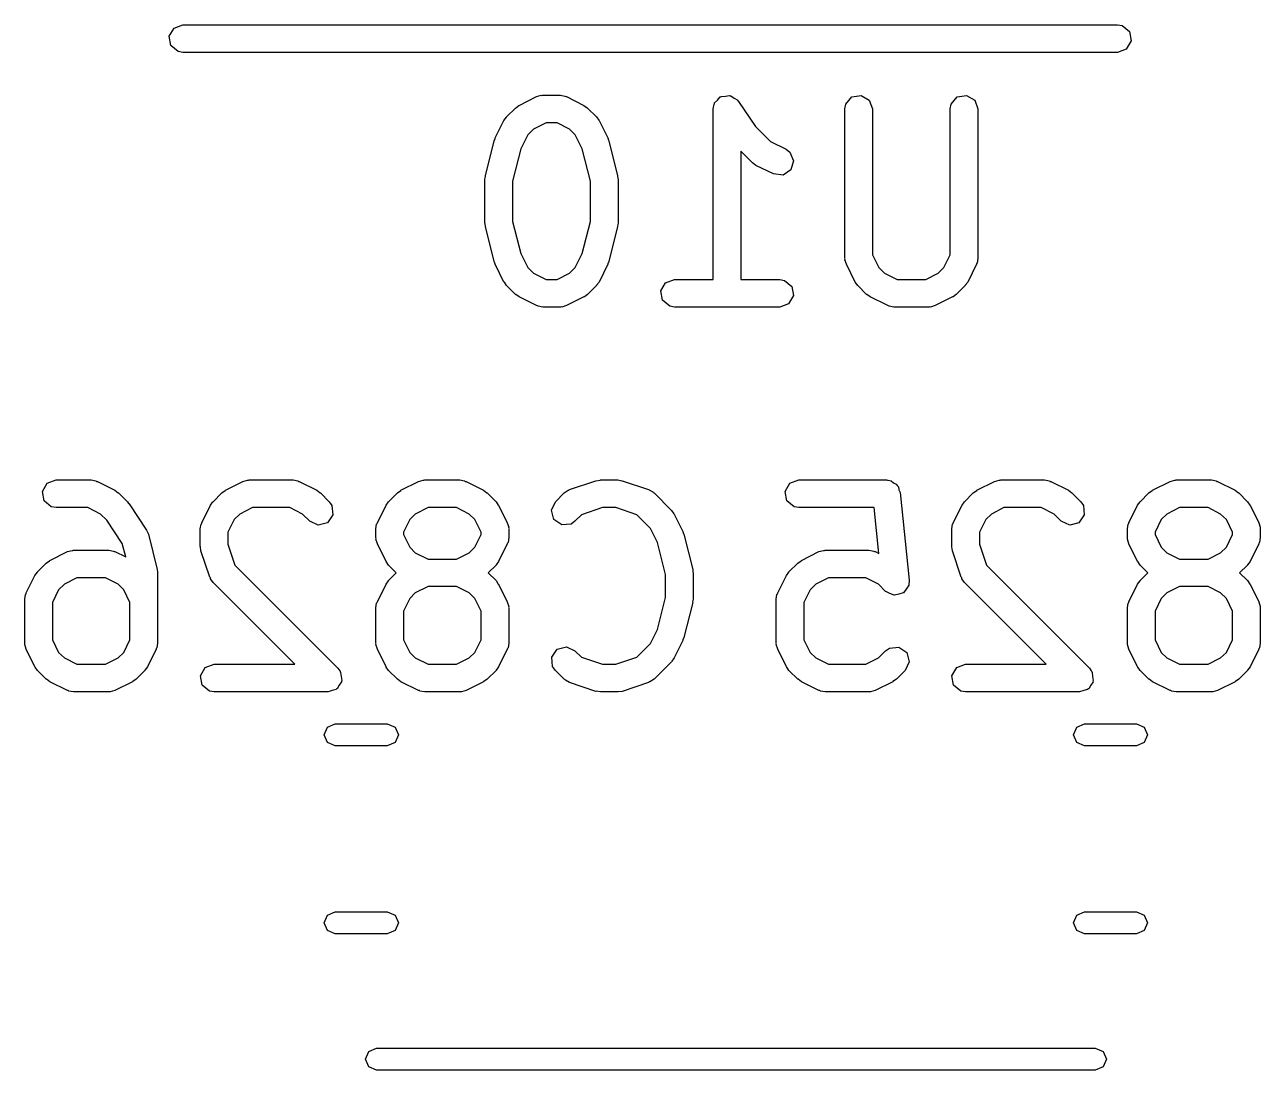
# Model space of a CAD drawing. Extents: x 109 to 192, y -153 to -42.
# Drawn here: x 139.91 to 146.61, y -113.58 to -107.91 of the extents above; entities that cross this region are included whole.
import ezdxf

# ---------------------------------------------------------------- set-up
doc = ezdxf.new("R2010")
doc.units = 0
doc.layers.add('BLACK', color=7, linetype='CONTINUOUS')

msp = doc.modelspace()

# ---------------------------------------------------------------- linework, layer by layer
at = {"layer": 'BLACK', "linetype": 'CONTINUOUS'}
for p, q in [((140.716, -107.923), (140.764, -107.905)), ((140.764, -107.905), (145.834, -107.905)), ((145.834, -107.905), (145.86, -107.91)), ((145.86, -107.91), (145.899, -107.942)), ((140.69, -107.967), (140.716, -107.923)), ((140.699, -108.017), (140.69, -107.967)), ((145.899, -107.942), (145.908, -107.993)), ((140.738, -108.05), (140.699, -108.017)), ((140.764, -108.055), (140.738, -108.05)), ((145.882, -108.037), (145.834, -108.055)), ((145.908, -107.993), (145.882, -108.037)), ((145.834, -108.055), (140.764, -108.055)), ((142.588, -108.343), (142.683, -108.295)), ((142.683, -108.295), (142.708, -108.288)), ((142.708, -108.288), (142.712, -108.289)), ((142.712, -108.289), (142.716, -108.287)), ((142.716, -108.287), (142.812, -108.287)), ((142.812, -108.287), (142.837, -108.292)), ((142.837, -108.292), (142.841, -108.295)), ((142.841, -108.295), (142.845, -108.295)), ((142.845, -108.295), (142.94, -108.343)), ((143.649, -108.329), (143.665, -108.314)), ((143.665, -108.314), (143.679, -108.297)), ((143.679, -108.297), (143.683, -108.297)), ((143.683, -108.297), (143.686, -108.294)), ((143.686, -108.294), (143.708, -108.292)), ((143.708, -108.292), (143.729, -108.289)), ((143.729, -108.289), (143.733, -108.291)), ((143.733, -108.291), (143.737, -108.29)), ((143.737, -108.29), (143.755, -108.303)), ((143.755, -108.303), (143.774, -108.314)), ((143.774, -108.314), (143.775, -108.318)), ((143.775, -108.318), (143.779, -108.321)), ((144.36, -108.337), (144.393, -108.297)), ((144.393, -108.297), (144.444, -108.289)), ((144.444, -108.289), (144.488, -108.314)), ((144.488, -108.314), (144.506, -108.362)), ((144.932, -108.337), (144.965, -108.297)), ((144.965, -108.297), (145.015, -108.289)), ((145.015, -108.289), (145.06, -108.314)), ((145.06, -108.314), (145.077, -108.362)), ((142.52, -108.405), (142.568, -108.357)), ((142.568, -108.357), (142.586, -108.344)), ((142.586, -108.344), (142.588, -108.343)), ((142.94, -108.343), (142.958, -108.356)), ((142.958, -108.356), (142.96, -108.357)), ((142.96, -108.357), (143.008, -108.405)), ((143.641, -108.362), (143.646, -108.337)), ((143.641, -109.287), (143.641, -108.362)), ((143.646, -108.337), (143.649, -108.333)), ((143.649, -108.333), (143.649, -108.329)), ((143.779, -108.321), (143.87, -108.457)), ((144.356, -108.362), (144.36, -108.337)), ((144.356, -109.172), (144.356, -108.362)), ((144.506, -108.362), (144.506, -109.154)), ((144.927, -108.362), (144.932, -108.337)), ((144.927, -109.154), (144.927, -108.362)), ((145.077, -108.362), (145.077, -109.172)), ((142.459, -108.519), (142.506, -108.424)), ((142.506, -108.424), (142.52, -108.406)), ((142.52, -108.406), (142.52, -108.405)), ((142.734, -108.437), (142.666, -108.472)), ((142.794, -108.437), (142.734, -108.437)), ((142.862, -108.472), (142.794, -108.437)), ((143.008, -108.405), (143.02, -108.423)), ((143.02, -108.423), (143.022, -108.424)), ((143.022, -108.424), (143.069, -108.519)), ((142.458, -108.523), (142.459, -108.519)), ((142.635, -108.502), (142.597, -108.579)), ((142.666, -108.472), (142.635, -108.502)), ((142.893, -108.502), (142.862, -108.472)), ((142.931, -108.579), (142.893, -108.502)), ((143.069, -108.519), (143.073, -108.532)), ((143.87, -108.457), (143.951, -108.539)), ((142.406, -108.725), (142.453, -108.535)), ((142.453, -108.535), (142.458, -108.523)), ((142.597, -108.579), (142.553, -108.753)), ((142.975, -108.753), (142.931, -108.579)), ((143.073, -108.532), (143.075, -108.535)), ((143.075, -108.535), (143.122, -108.725)), ((143.951, -108.539), (144.036, -108.581)), ((144.036, -108.581), (144.057, -108.597)), ((143.854, -108.654), (143.791, -108.591)), ((143.791, -108.591), (143.791, -109.287)), ((143.855, -108.654), (143.854, -108.654)), ((143.873, -108.668), (143.855, -108.654)), ((144.057, -108.597), (144.077, -108.644)), ((144.077, -108.644), (144.062, -108.693)), ((143.969, -108.715), (143.873, -108.668)), ((144.02, -108.721), (143.969, -108.715)), ((144.062, -108.693), (144.02, -108.721)), ((142.403, -108.743), (142.406, -108.729)), ((142.403, -108.981), (142.403, -108.743)), ((142.406, -108.729), (142.406, -108.725)), ((142.553, -108.753), (142.553, -108.972)), ((142.975, -108.972), (142.975, -108.753)), ((143.122, -108.725), (143.124, -108.74)), ((143.124, -108.74), (143.125, -108.743)), ((143.125, -108.743), (143.125, -108.981)), ((142.404, -108.985), (142.403, -108.981)), ((142.406, -109), (142.404, -108.985)), ((142.553, -108.972), (142.597, -109.146)), ((142.931, -109.146), (142.975, -108.972)), ((143.125, -108.981), (143.122, -108.996)), ((142.453, -109.19), (142.406, -109)), ((143.122, -109), (143.075, -109.19)), ((143.122, -108.996), (143.122, -109)), ((142.455, -109.193), (142.453, -109.19)), ((142.597, -109.146), (142.635, -109.223)), ((142.893, -109.223), (142.931, -109.146)), ((143.075, -109.19), (143.07, -109.202)), ((144.357, -109.176), (144.356, -109.172)), ((144.356, -109.18), (144.357, -109.176)), ((144.364, -109.205), (144.356, -109.18)), ((144.506, -109.154), (144.54, -109.223)), ((144.893, -109.223), (144.927, -109.154)), ((145.077, -109.172), (145.073, -109.198)), ((142.459, -109.205), (142.455, -109.193)), ((142.506, -109.301), (142.459, -109.205)), ((142.635, -109.223), (142.666, -109.253)), ((142.666, -109.253), (142.734, -109.287)), ((142.794, -109.287), (142.862, -109.253)), ((142.862, -109.253), (142.893, -109.223)), ((143.069, -109.205), (143.022, -109.301)), ((143.07, -109.202), (143.069, -109.205)), ((144.411, -109.301), (144.364, -109.205)), ((144.54, -109.223), (144.57, -109.253)), ((144.57, -109.253), (144.639, -109.287)), ((144.794, -109.287), (144.862, -109.253)), ((144.862, -109.253), (144.893, -109.223)), ((145.069, -109.205), (145.022, -109.301)), ((145.07, -109.201), (145.069, -109.205)), ((145.073, -109.198), (145.07, -109.201)), ((142.508, -109.302), (142.506, -109.301)), ((142.52, -109.32), (142.508, -109.302)), ((142.568, -109.368), (142.52, -109.32)), ((142.734, -109.287), (142.794, -109.287)), ((143.008, -109.32), (142.96, -109.368)), ((143.022, -109.301), (143.008, -109.319)), ((143.008, -109.319), (143.008, -109.32)), ((143.357, -109.349), (143.382, -109.305)), ((143.382, -109.305), (143.431, -109.287)), ((143.431, -109.287), (143.641, -109.287)), ((143.791, -109.287), (144.002, -109.287)), ((144.002, -109.287), (144.028, -109.292)), ((144.028, -109.292), (144.067, -109.325)), ((144.067, -109.325), (144.076, -109.375)), ((144.412, -109.302), (144.411, -109.301)), ((144.425, -109.32), (144.412, -109.302)), ((144.473, -109.368), (144.425, -109.32)), ((144.639, -109.287), (144.794, -109.287)), ((145.008, -109.32), (144.96, -109.368)), ((145.022, -109.301), (145.008, -109.319)), ((145.008, -109.319), (145.008, -109.32)), ((142.57, -109.368), (142.568, -109.368)), ((142.588, -109.382), (142.57, -109.368)), ((142.683, -109.429), (142.588, -109.382)), ((142.94, -109.382), (142.845, -109.429)), ((142.942, -109.381), (142.94, -109.382)), ((142.96, -109.368), (142.942, -109.381)), ((143.366, -109.4), (143.357, -109.349)), ((144.076, -109.375), (144.05, -109.42)), ((144.474, -109.368), (144.473, -109.368)), ((144.492, -109.382), (144.474, -109.368)), ((144.588, -109.429), (144.492, -109.382)), ((144.94, -109.382), (144.845, -109.429)), ((144.942, -109.381), (144.94, -109.382)), ((144.96, -109.368), (144.942, -109.381)), ((142.687, -109.43), (142.683, -109.429)), ((142.691, -109.433), (142.687, -109.43)), ((142.716, -109.437), (142.691, -109.433)), ((142.812, -109.437), (142.716, -109.437)), ((142.816, -109.436), (142.812, -109.437)), ((142.82, -109.437), (142.816, -109.436)), ((142.845, -109.429), (142.82, -109.437)), ((143.405, -109.433), (143.366, -109.4)), ((143.431, -109.437), (143.405, -109.433)), ((144.002, -109.437), (143.431, -109.437)), ((144.05, -109.42), (144.002, -109.437)), ((144.592, -109.43), (144.588, -109.429)), ((144.595, -109.433), (144.592, -109.43)), ((144.621, -109.437), (144.595, -109.433)), ((144.812, -109.437), (144.621, -109.437)), ((144.816, -109.436), (144.812, -109.437)), ((144.82, -109.437), (144.816, -109.436)), ((144.845, -109.429), (144.82, -109.437)), ((140.002, -110.437), (140.028, -110.393)), ((140.028, -110.393), (140.076, -110.375)), ((140.076, -110.375), (140.267, -110.375)), ((140.267, -110.375), (140.292, -110.38)), ((140.292, -110.38), (140.296, -110.383)), ((140.296, -110.383), (140.3, -110.383)), ((140.3, -110.383), (140.395, -110.431)), ((140.995, -110.431), (141.09, -110.383)), ((141.09, -110.383), (141.115, -110.376)), ((141.115, -110.376), (141.12, -110.377)), ((141.12, -110.377), (141.124, -110.375)), ((141.124, -110.375), (141.362, -110.375)), ((141.362, -110.375), (141.388, -110.38)), ((141.388, -110.38), (141.391, -110.383)), ((141.391, -110.383), (141.395, -110.383)), ((141.395, -110.383), (141.491, -110.431)), ((141.947, -110.431), (142.043, -110.383)), ((142.043, -110.383), (142.068, -110.376)), ((142.068, -110.376), (142.072, -110.377)), ((142.072, -110.377), (142.076, -110.375)), ((142.076, -110.375), (142.267, -110.375)), ((142.267, -110.375), (142.292, -110.38)), ((142.292, -110.38), (142.296, -110.383)), ((142.296, -110.383), (142.3, -110.383)), ((142.3, -110.383), (142.395, -110.431)), ((142.862, -110.427), (143.005, -110.379)), ((143.005, -110.379), (143.027, -110.376)), ((143.027, -110.376), (143.029, -110.375)), ((143.029, -110.375), (143.124, -110.375)), ((143.124, -110.375), (143.146, -110.379)), ((143.146, -110.379), (143.147, -110.379)), ((143.147, -110.379), (143.29, -110.427)), ((144.032, -110.437), (144.057, -110.393)), ((144.057, -110.393), (144.106, -110.375)), ((144.106, -110.375), (144.582, -110.375)), ((144.582, -110.375), (144.586, -110.376)), ((144.586, -110.376), (144.587, -110.376)), ((144.587, -110.376), (144.59, -110.377)), ((144.59, -110.377), (144.607, -110.38)), ((144.607, -110.38), (144.62, -110.39)), ((144.62, -110.39), (144.634, -110.397)), ((144.634, -110.397), (144.639, -110.406)), ((145.072, -110.431), (145.167, -110.383)), ((145.167, -110.383), (145.192, -110.376)), ((145.192, -110.376), (145.197, -110.377)), ((145.197, -110.377), (145.201, -110.375)), ((145.201, -110.375), (145.439, -110.375)), ((145.439, -110.375), (145.465, -110.38)), ((145.465, -110.38), (145.468, -110.383)), ((145.468, -110.383), (145.472, -110.383)), ((145.472, -110.383), (145.568, -110.431)), ((146.024, -110.431), (146.12, -110.383)), ((146.12, -110.383), (146.145, -110.376)), ((146.145, -110.376), (146.149, -110.377)), ((146.149, -110.377), (146.153, -110.375)), ((146.153, -110.375), (146.344, -110.375)), ((146.344, -110.375), (146.369, -110.38)), ((146.369, -110.38), (146.373, -110.383)), ((146.373, -110.383), (146.377, -110.383)), ((146.377, -110.383), (146.472, -110.431)), ((140.011, -110.488), (140.002, -110.437)), ((140.395, -110.431), (140.413, -110.444)), ((140.413, -110.444), (140.415, -110.445)), ((140.415, -110.445), (140.463, -110.493)), ((140.928, -110.493), (140.975, -110.445)), ((140.975, -110.445), (140.994, -110.432)), ((140.994, -110.432), (140.995, -110.431)), ((141.491, -110.431), (141.509, -110.444)), ((141.509, -110.444), (141.51, -110.445)), ((141.51, -110.445), (141.558, -110.493)), ((141.88, -110.493), (141.928, -110.445)), ((141.928, -110.445), (141.946, -110.432)), ((141.946, -110.432), (141.947, -110.431)), ((142.395, -110.431), (142.413, -110.444)), ((142.413, -110.444), (142.415, -110.445)), ((142.415, -110.445), (142.463, -110.493)), ((142.785, -110.493), (142.833, -110.445)), ((142.833, -110.445), (142.854, -110.43)), ((142.854, -110.43), (142.858, -110.43)), ((142.858, -110.43), (142.862, -110.427)), ((143.29, -110.427), (143.313, -110.439)), ((143.313, -110.439), (143.316, -110.443)), ((143.316, -110.443), (143.32, -110.445)), ((143.32, -110.445), (143.415, -110.54)), ((144.041, -110.488), (144.032, -110.437)), ((144.639, -110.406), (144.647, -110.413)), ((144.647, -110.413), (144.649, -110.429)), ((144.649, -110.429), (144.656, -110.443)), ((144.656, -110.443), (144.704, -110.919)), ((145.005, -110.493), (145.052, -110.445)), ((145.052, -110.445), (145.071, -110.432)), ((145.071, -110.432), (145.072, -110.431)), ((145.568, -110.431), (145.586, -110.444)), ((145.586, -110.444), (145.587, -110.445)), ((145.587, -110.445), (145.635, -110.493)), ((145.957, -110.493), (146.005, -110.445)), ((146.005, -110.445), (146.023, -110.432)), ((146.023, -110.432), (146.024, -110.431)), ((146.472, -110.431), (146.49, -110.444)), ((146.49, -110.444), (146.492, -110.445)), ((146.492, -110.445), (146.54, -110.493)), ((140.05, -110.521), (140.011, -110.488)), ((140.076, -110.525), (140.05, -110.521)), ((140.249, -110.525), (140.076, -110.525)), ((140.317, -110.56), (140.249, -110.525)), ((140.463, -110.493), (140.469, -110.502)), ((140.469, -110.502), (140.472, -110.504)), ((140.472, -110.504), (140.567, -110.647)), ((140.866, -110.607), (140.914, -110.512)), ((140.914, -110.512), (140.927, -110.494)), ((140.927, -110.494), (140.928, -110.493)), ((141.141, -110.525), (141.073, -110.56)), ((141.344, -110.525), (141.141, -110.525)), ((141.413, -110.56), (141.344, -110.525)), ((141.558, -110.493), (141.573, -110.514)), ((141.573, -110.514), (141.577, -110.565)), ((141.819, -110.607), (141.866, -110.512)), ((141.866, -110.512), (141.88, -110.494)), ((141.88, -110.494), (141.88, -110.493)), ((142.094, -110.525), (142.025, -110.56)), ((142.249, -110.525), (142.094, -110.525)), ((142.317, -110.56), (142.249, -110.525)), ((142.463, -110.493), (142.475, -110.511)), ((142.475, -110.511), (142.477, -110.512)), ((142.477, -110.512), (142.524, -110.607)), ((142.763, -110.539), (142.785, -110.493)), ((143.041, -110.525), (142.926, -110.564)), ((143.112, -110.525), (143.041, -110.525)), ((143.226, -110.564), (143.112, -110.525)), ((144.08, -110.521), (144.041, -110.488)), ((144.106, -110.525), (144.08, -110.521)), ((144.514, -110.525), (144.106, -110.525)), ((144.539, -110.774), (144.514, -110.525)), ((144.943, -110.607), (144.991, -110.512)), ((144.991, -110.512), (145.004, -110.494)), ((145.004, -110.494), (145.005, -110.493)), ((145.218, -110.525), (145.15, -110.56)), ((145.421, -110.525), (145.218, -110.525)), ((145.49, -110.56), (145.421, -110.525)), ((145.635, -110.493), (145.65, -110.514)), ((145.65, -110.514), (145.654, -110.565)), ((145.896, -110.607), (145.943, -110.512)), ((145.943, -110.512), (145.957, -110.494)), ((145.957, -110.494), (145.957, -110.493)), ((146.171, -110.525), (146.102, -110.56)), ((146.326, -110.525), (146.171, -110.525)), ((146.394, -110.56), (146.326, -110.525)), ((146.54, -110.493), (146.552, -110.511)), ((146.552, -110.511), (146.554, -110.512)), ((146.554, -110.512), (146.601, -110.607)), ((140.351, -110.593), (140.317, -110.56)), ((140.435, -110.719), (140.351, -110.593)), ((141.043, -110.59), (141.008, -110.659)), ((141.073, -110.56), (141.043, -110.59)), ((141.452, -110.599), (141.413, -110.56)), ((141.498, -110.62), (141.452, -110.599)), ((141.577, -110.565), (141.548, -110.607)), ((141.995, -110.59), (141.961, -110.659)), ((142.025, -110.56), (141.995, -110.59)), ((142.348, -110.59), (142.317, -110.56)), ((142.382, -110.659), (142.348, -110.59)), ((142.777, -110.589), (142.763, -110.539)), ((142.819, -110.618), (142.777, -110.589)), ((142.891, -110.599), (142.87, -110.614)), ((142.926, -110.564), (142.891, -110.599)), ((143.3, -110.638), (143.226, -110.564)), ((143.415, -110.54), (143.428, -110.559)), ((143.428, -110.559), (143.429, -110.56)), ((143.429, -110.56), (143.477, -110.655)), ((145.12, -110.59), (145.085, -110.659)), ((145.15, -110.56), (145.12, -110.59)), ((145.529, -110.599), (145.49, -110.56)), ((145.575, -110.62), (145.529, -110.599)), ((145.654, -110.565), (145.625, -110.607)), ((146.072, -110.59), (146.038, -110.659)), ((146.102, -110.56), (146.072, -110.59)), ((146.425, -110.59), (146.394, -110.56)), ((146.459, -110.659), (146.425, -110.59)), ((140.567, -110.647), (140.577, -110.67)), ((140.858, -110.641), (140.863, -110.615)), ((140.858, -110.736), (140.858, -110.641)), ((140.863, -110.615), (140.866, -110.612)), ((140.866, -110.612), (140.866, -110.607)), ((141.008, -110.659), (141.008, -110.724)), ((141.548, -110.607), (141.498, -110.62)), ((141.811, -110.641), (141.815, -110.615)), ((141.811, -110.688), (141.811, -110.641)), ((141.815, -110.615), (141.818, -110.612)), ((141.818, -110.612), (141.819, -110.607)), ((141.961, -110.659), (141.961, -110.671)), ((142.382, -110.671), (142.382, -110.659)), ((142.524, -110.607), (142.532, -110.632)), ((142.532, -110.632), (142.531, -110.637)), ((142.531, -110.637), (142.532, -110.641)), ((142.532, -110.641), (142.532, -110.688)), ((142.87, -110.614), (142.819, -110.618)), ((143.339, -110.715), (143.3, -110.638)), ((143.477, -110.655), (143.48, -110.667)), ((144.935, -110.641), (144.94, -110.615)), ((144.935, -110.736), (144.935, -110.641)), ((144.94, -110.615), (144.943, -110.612)), ((144.943, -110.612), (144.943, -110.607)), ((145.085, -110.659), (145.085, -110.724)), ((145.625, -110.607), (145.575, -110.62)), ((145.888, -110.641), (145.892, -110.615)), ((145.888, -110.688), (145.888, -110.641)), ((145.892, -110.615), (145.895, -110.612)), ((145.895, -110.612), (145.896, -110.607)), ((146.038, -110.659), (146.038, -110.671)), ((146.459, -110.671), (146.459, -110.659)), ((146.601, -110.607), (146.609, -110.632)), ((146.609, -110.632), (146.608, -110.637)), ((146.608, -110.637), (146.609, -110.641)), ((146.609, -110.641), (146.609, -110.688)), ((140.454, -110.793), (140.435, -110.719)), ((140.577, -110.67), (140.577, -110.67)), ((140.577, -110.67), (140.625, -110.861)), ((141.008, -110.724), (141.046, -110.838)), ((141.812, -110.693), (141.811, -110.688)), ((141.811, -110.697), (141.812, -110.693)), ((141.819, -110.722), (141.811, -110.697)), ((141.866, -110.817), (141.819, -110.722)), ((141.961, -110.671), (141.995, -110.739)), ((142.348, -110.739), (142.382, -110.671)), ((142.524, -110.722), (142.477, -110.817)), ((142.525, -110.718), (142.524, -110.722)), ((142.528, -110.714), (142.525, -110.718)), ((142.532, -110.688), (142.528, -110.714)), ((143.382, -110.888), (143.339, -110.715)), ((143.48, -110.667), (143.482, -110.67)), ((143.482, -110.67), (143.53, -110.861)), ((145.085, -110.724), (145.123, -110.838)), ((145.889, -110.693), (145.888, -110.688)), ((145.888, -110.697), (145.889, -110.693)), ((145.896, -110.722), (145.888, -110.697)), ((145.943, -110.817), (145.896, -110.722)), ((146.038, -110.671), (146.072, -110.739)), ((146.425, -110.739), (146.459, -110.671)), ((146.601, -110.722), (146.554, -110.817)), ((146.602, -110.718), (146.601, -110.722)), ((146.605, -110.714), (146.602, -110.718)), ((146.609, -110.688), (146.605, -110.714)), ((140.043, -110.812), (140.138, -110.764)), ((140.138, -110.764), (140.163, -110.757)), ((140.163, -110.757), (140.167, -110.758)), ((140.167, -110.758), (140.171, -110.756)), ((140.171, -110.756), (140.362, -110.756)), ((140.362, -110.756), (140.388, -110.761)), ((140.388, -110.761), (140.391, -110.764)), ((140.391, -110.764), (140.395, -110.764)), ((140.395, -110.764), (140.454, -110.793)), ((140.859, -110.738), (140.858, -110.736)), ((140.862, -110.76), (140.859, -110.738)), ((140.91, -110.903), (140.862, -110.76)), ((141.995, -110.739), (142.025, -110.77)), ((142.025, -110.77), (142.094, -110.804)), ((142.249, -110.804), (142.317, -110.77)), ((142.317, -110.77), (142.348, -110.739)), ((144.12, -110.812), (144.215, -110.764)), ((144.215, -110.764), (144.24, -110.757)), ((144.24, -110.757), (144.244, -110.758)), ((144.244, -110.758), (144.248, -110.756)), ((144.248, -110.756), (144.486, -110.756)), ((144.486, -110.756), (144.512, -110.761)), ((144.512, -110.761), (144.516, -110.764)), ((144.516, -110.764), (144.52, -110.764)), ((144.52, -110.764), (144.539, -110.774)), ((144.936, -110.738), (144.935, -110.736)), ((144.939, -110.76), (144.936, -110.738)), ((144.987, -110.903), (144.939, -110.76)), ((146.072, -110.739), (146.102, -110.77)), ((146.102, -110.77), (146.171, -110.804)), ((146.326, -110.804), (146.394, -110.77)), ((146.394, -110.77), (146.425, -110.739)), ((139.975, -110.874), (140.023, -110.826)), ((140.023, -110.826), (140.041, -110.813)), ((140.041, -110.813), (140.043, -110.812)), ((140.625, -110.861), (140.626, -110.876)), ((141.046, -110.838), (141.605, -111.397)), ((141.867, -110.818), (141.866, -110.817)), ((141.88, -110.837), (141.867, -110.818)), ((141.922, -110.879), (141.88, -110.837)), ((142.094, -110.804), (142.249, -110.804)), ((142.463, -110.837), (142.42, -110.879)), ((142.477, -110.817), (142.463, -110.835)), ((142.463, -110.835), (142.463, -110.837)), ((143.53, -110.861), (143.531, -110.876)), ((144.052, -110.874), (144.1, -110.826)), ((144.1, -110.826), (144.118, -110.813)), ((144.118, -110.813), (144.12, -110.812)), ((145.123, -110.838), (145.682, -111.397)), ((145.944, -110.818), (145.943, -110.817)), ((145.957, -110.837), (145.944, -110.818)), ((145.999, -110.879), (145.957, -110.837)), ((146.171, -110.804), (146.326, -110.804)), ((146.54, -110.837), (146.497, -110.879)), ((146.554, -110.817), (146.54, -110.835)), ((146.54, -110.835), (146.54, -110.837)), ((139.914, -110.988), (139.961, -110.893)), ((139.961, -110.893), (139.975, -110.875)), ((139.975, -110.875), (139.975, -110.874)), ((140.189, -110.906), (140.121, -110.941)), ((140.344, -110.906), (140.189, -110.906)), ((140.413, -110.941), (140.344, -110.906)), ((140.626, -110.876), (140.627, -110.879)), ((140.627, -110.879), (140.627, -111.26)), ((140.913, -110.906), (140.91, -110.903)), ((140.913, -110.911), (140.913, -110.906)), ((140.928, -110.932), (140.913, -110.911)), ((141.371, -111.375), (140.928, -110.932)), ((141.866, -110.941), (141.88, -110.923)), ((141.88, -110.921), (141.922, -110.879)), ((141.88, -110.923), (141.88, -110.921)), ((142.42, -110.879), (142.463, -110.921)), ((142.463, -110.921), (142.475, -110.94)), ((143.382, -111.013), (143.382, -110.888)), ((143.531, -110.876), (143.532, -110.879)), ((143.532, -110.879), (143.532, -111.022)), ((143.991, -110.988), (144.038, -110.893)), ((144.038, -110.893), (144.052, -110.875)), ((144.052, -110.875), (144.052, -110.874)), ((144.266, -110.906), (144.198, -110.941)), ((144.469, -110.906), (144.266, -110.906)), ((144.537, -110.941), (144.469, -110.906)), ((144.704, -110.919), (144.702, -110.945)), ((144.99, -110.906), (144.987, -110.903)), ((144.99, -110.911), (144.99, -110.906)), ((145.005, -110.932), (144.99, -110.911)), ((145.448, -111.375), (145.005, -110.932)), ((145.943, -110.941), (145.957, -110.923)), ((145.957, -110.921), (145.999, -110.879)), ((145.957, -110.923), (145.957, -110.921)), ((146.497, -110.879), (146.54, -110.921)), ((146.54, -110.921), (146.552, -110.94)), ((139.906, -111.022), (139.91, -110.996)), ((139.91, -110.996), (139.913, -110.993)), ((139.913, -110.993), (139.914, -110.988)), ((140.09, -110.971), (140.056, -111.04)), ((140.121, -110.941), (140.09, -110.971)), ((140.443, -110.971), (140.413, -110.941)), ((140.477, -111.04), (140.443, -110.971)), ((141.819, -111.036), (141.866, -110.941)), ((142.025, -110.988), (141.995, -111.019)), ((142.094, -110.954), (142.025, -110.988)), ((142.249, -110.954), (142.094, -110.954)), ((142.317, -110.988), (142.249, -110.954)), ((142.348, -111.019), (142.317, -110.988)), ((142.475, -110.94), (142.477, -110.941)), ((142.477, -110.941), (142.524, -111.036)), ((143.983, -111.022), (143.987, -110.996)), ((143.987, -110.996), (143.99, -110.993)), ((143.99, -110.993), (143.991, -110.988)), ((144.167, -110.971), (144.133, -111.04)), ((144.198, -110.941), (144.167, -110.971)), ((144.576, -110.98), (144.537, -110.941)), ((144.577, -110.98), (144.576, -110.98)), ((144.6, -110.991), (144.577, -110.98)), ((144.577, -110.98), (144.577, -110.98)), ((144.623, -111.001), (144.6, -110.991)), ((144.624, -111.001), (144.623, -111.001)), ((144.623, -111.001), (144.623, -111.001)), ((144.648, -110.995), (144.624, -111.001)), ((144.672, -110.988), (144.648, -110.995)), ((144.673, -110.988), (144.672, -110.988)), ((144.687, -110.967), (144.673, -110.987)), ((144.673, -110.987), (144.673, -110.988)), ((144.702, -110.946), (144.687, -110.967)), ((144.702, -110.945), (144.702, -110.945)), ((144.702, -110.945), (144.702, -110.946)), ((145.896, -111.036), (145.943, -110.941)), ((146.102, -110.988), (146.072, -111.019)), ((146.171, -110.954), (146.102, -110.988)), ((146.326, -110.954), (146.171, -110.954)), ((146.394, -110.988), (146.326, -110.954)), ((146.425, -111.019), (146.394, -110.988)), ((146.552, -110.94), (146.554, -110.941)), ((146.554, -110.941), (146.601, -111.036)), ((139.906, -111.26), (139.906, -111.022)), ((140.056, -111.04), (140.056, -111.242)), ((140.477, -111.242), (140.477, -111.04)), ((141.811, -111.069), (141.815, -111.044)), ((141.815, -111.044), (141.818, -111.04)), ((141.818, -111.04), (141.819, -111.036)), ((141.995, -111.019), (141.961, -111.087)), ((142.382, -111.087), (142.348, -111.019)), ((142.524, -111.036), (142.532, -111.061)), ((142.532, -111.061), (142.531, -111.065)), ((142.531, -111.065), (142.532, -111.069)), ((143.339, -111.186), (143.382, -111.013)), ((143.53, -111.04), (143.482, -111.23)), ((143.532, -111.022), (143.529, -111.037)), ((143.529, -111.037), (143.53, -111.04)), ((143.983, -111.26), (143.983, -111.022)), ((144.133, -111.04), (144.133, -111.242)), ((145.888, -111.069), (145.892, -111.044)), ((145.892, -111.044), (145.895, -111.04)), ((145.895, -111.04), (145.896, -111.036)), ((146.072, -111.019), (146.038, -111.087)), ((146.459, -111.087), (146.425, -111.019)), ((146.601, -111.036), (146.609, -111.061)), ((146.609, -111.061), (146.608, -111.065)), ((146.608, -111.065), (146.609, -111.069)), ((141.811, -111.26), (141.811, -111.069)), ((141.961, -111.087), (141.961, -111.242)), ((142.382, -111.242), (142.382, -111.087)), ((142.532, -111.069), (142.532, -111.26)), ((145.888, -111.26), (145.888, -111.069)), ((146.038, -111.087), (146.038, -111.242)), ((146.459, -111.242), (146.459, -111.087)), ((146.609, -111.069), (146.609, -111.26)), ((143.3, -111.263), (143.339, -111.186)), ((139.907, -111.264), (139.906, -111.26)), ((139.906, -111.268), (139.907, -111.264)), ((139.914, -111.293), (139.906, -111.268)), ((140.056, -111.242), (140.09, -111.311)), ((140.443, -111.311), (140.477, -111.242)), ((140.627, -111.26), (140.623, -111.286)), ((141.812, -111.264), (141.811, -111.26)), ((141.811, -111.268), (141.812, -111.264)), ((141.819, -111.293), (141.811, -111.268)), ((141.961, -111.242), (141.995, -111.311)), ((142.348, -111.311), (142.382, -111.242)), ((142.532, -111.26), (142.528, -111.286)), ((143.226, -111.337), (143.3, -111.263)), ((143.477, -111.246), (143.429, -111.341)), ((143.482, -111.23), (143.477, -111.242)), ((143.477, -111.242), (143.477, -111.246)), ((143.984, -111.264), (143.983, -111.26)), ((143.983, -111.268), (143.984, -111.264)), ((143.991, -111.293), (143.983, -111.268)), ((144.133, -111.242), (144.167, -111.311)), ((145.889, -111.264), (145.888, -111.26)), ((145.888, -111.268), (145.889, -111.264)), ((145.896, -111.293), (145.888, -111.268)), ((146.038, -111.242), (146.072, -111.311)), ((146.425, -111.311), (146.459, -111.242)), ((146.609, -111.26), (146.605, -111.286)), ((139.961, -111.389), (139.914, -111.293)), ((140.09, -111.311), (140.121, -111.341)), ((140.413, -111.341), (140.443, -111.311)), ((140.619, -111.293), (140.572, -111.389)), ((140.62, -111.289), (140.619, -111.293)), ((140.623, -111.286), (140.62, -111.289)), ((141.866, -111.389), (141.819, -111.293)), ((141.995, -111.311), (142.025, -111.341)), ((142.317, -111.341), (142.348, -111.311)), ((142.524, -111.293), (142.477, -111.389)), ((142.525, -111.289), (142.524, -111.293)), ((142.528, -111.286), (142.525, -111.289)), ((142.766, -111.336), (142.795, -111.294)), ((142.77, -111.387), (142.766, -111.336)), ((142.795, -111.294), (142.845, -111.28)), ((142.845, -111.28), (142.891, -111.302)), ((142.891, -111.302), (142.926, -111.337)), ((144.038, -111.389), (143.991, -111.293)), ((144.167, -111.311), (144.198, -111.341)), ((144.537, -111.341), (144.576, -111.302)), ((144.576, -111.302), (144.598, -111.287)), ((144.598, -111.287), (144.649, -111.283)), ((144.649, -111.283), (144.691, -111.312)), ((144.691, -111.312), (144.704, -111.362)), ((145.943, -111.389), (145.896, -111.293)), ((146.072, -111.311), (146.102, -111.341)), ((146.394, -111.341), (146.425, -111.311)), ((146.601, -111.293), (146.554, -111.389)), ((146.602, -111.289), (146.601, -111.293)), ((146.605, -111.286), (146.602, -111.289)), ((139.963, -111.39), (139.961, -111.389)), ((139.975, -111.408), (139.963, -111.39)), ((140.121, -111.341), (140.189, -111.375)), ((140.189, -111.375), (140.344, -111.375)), ((140.344, -111.375), (140.413, -111.341)), ((140.572, -111.389), (140.558, -111.407)), ((140.859, -111.437), (140.885, -111.393)), ((140.885, -111.393), (140.933, -111.375)), ((140.933, -111.375), (141.371, -111.375)), ((141.605, -111.397), (141.615, -111.411)), ((141.867, -111.39), (141.866, -111.389)), ((141.88, -111.408), (141.867, -111.39)), ((142.025, -111.341), (142.094, -111.375)), ((142.094, -111.375), (142.249, -111.375)), ((142.249, -111.375), (142.317, -111.341)), ((142.477, -111.389), (142.463, -111.407)), ((142.785, -111.408), (142.77, -111.387)), ((142.926, -111.337), (143.041, -111.375)), ((143.041, -111.375), (143.112, -111.375)), ((143.112, -111.375), (143.226, -111.337)), ((143.415, -111.361), (143.32, -111.456)), ((143.416, -111.359), (143.415, -111.361)), ((143.429, -111.341), (143.416, -111.359)), ((144.04, -111.39), (144.038, -111.389)), ((144.052, -111.408), (144.04, -111.39)), ((144.198, -111.341), (144.266, -111.375)), ((144.266, -111.375), (144.469, -111.375)), ((144.469, -111.375), (144.537, -111.341)), ((144.704, -111.362), (144.682, -111.408)), ((144.936, -111.437), (144.962, -111.393)), ((144.962, -111.393), (145.01, -111.375)), ((145.01, -111.375), (145.448, -111.375)), ((145.682, -111.397), (145.692, -111.411)), ((145.944, -111.39), (145.943, -111.389)), ((145.957, -111.408), (145.944, -111.39)), ((146.102, -111.341), (146.171, -111.375)), ((146.171, -111.375), (146.326, -111.375)), ((146.326, -111.375), (146.394, -111.341)), ((146.554, -111.389), (146.54, -111.407)), ((140.023, -111.456), (139.975, -111.408)), ((140.025, -111.456), (140.023, -111.456)), ((140.043, -111.47), (140.025, -111.456)), ((140.138, -111.517), (140.043, -111.47)), ((140.491, -111.47), (140.395, -111.517)), ((140.492, -111.469), (140.491, -111.47)), ((140.51, -111.456), (140.492, -111.469)), ((140.558, -111.408), (140.51, -111.456)), ((140.558, -111.407), (140.558, -111.408)), ((140.868, -111.488), (140.859, -111.437)), ((141.625, -111.47), (141.612, -111.488)), ((141.615, -111.411), (141.617, -111.413)), ((141.617, -111.413), (141.618, -111.415)), ((141.618, -111.415), (141.62, -111.419)), ((141.62, -111.419), (141.622, -111.441)), ((141.622, -111.441), (141.626, -111.463)), ((141.626, -111.463), (141.624, -111.466)), ((141.624, -111.466), (141.625, -111.47)), ((141.928, -111.456), (141.88, -111.408)), ((141.929, -111.456), (141.928, -111.456)), ((141.947, -111.47), (141.929, -111.456)), ((142.043, -111.517), (141.947, -111.47)), ((142.395, -111.47), (142.3, -111.517)), ((142.397, -111.469), (142.395, -111.47)), ((142.415, -111.456), (142.397, -111.469)), ((142.463, -111.408), (142.415, -111.456)), ((142.463, -111.407), (142.463, -111.408)), ((142.833, -111.456), (142.785, -111.408)), ((142.837, -111.458), (142.833, -111.456)), ((142.839, -111.462), (142.837, -111.458)), ((142.862, -111.474), (142.839, -111.462)), ((143.32, -111.456), (143.298, -111.471)), ((144.1, -111.456), (144.052, -111.408)), ((144.102, -111.456), (144.1, -111.456)), ((144.12, -111.47), (144.102, -111.456)), ((144.215, -111.517), (144.12, -111.47)), ((144.615, -111.47), (144.52, -111.517)), ((144.616, -111.469), (144.615, -111.47)), ((144.635, -111.456), (144.616, -111.469)), ((144.682, -111.408), (144.635, -111.456)), ((144.945, -111.488), (144.936, -111.437)), ((145.702, -111.47), (145.689, -111.488)), ((145.692, -111.411), (145.694, -111.413)), ((145.694, -111.413), (145.695, -111.415)), ((145.695, -111.415), (145.697, -111.419)), ((145.697, -111.419), (145.699, -111.441)), ((145.699, -111.441), (145.703, -111.463)), ((145.703, -111.463), (145.701, -111.466)), ((145.701, -111.466), (145.702, -111.47)), ((146.005, -111.456), (145.957, -111.408)), ((146.006, -111.456), (146.005, -111.456)), ((146.024, -111.47), (146.006, -111.456)), ((146.12, -111.517), (146.024, -111.47)), ((146.472, -111.47), (146.377, -111.517)), ((146.474, -111.469), (146.472, -111.47)), ((146.492, -111.456), (146.474, -111.469)), ((146.54, -111.408), (146.492, -111.456)), ((146.54, -111.407), (146.54, -111.408)), ((140.142, -111.518), (140.138, -111.517)), ((140.146, -111.521), (140.142, -111.518)), ((140.171, -111.525), (140.146, -111.521)), ((140.362, -111.525), (140.171, -111.525)), ((140.366, -111.524), (140.362, -111.525)), ((140.37, -111.525), (140.366, -111.524)), ((140.395, -111.517), (140.37, -111.525)), ((140.908, -111.521), (140.868, -111.488)), ((140.933, -111.525), (140.908, -111.521)), ((141.552, -111.525), (140.933, -111.525)), ((141.574, -111.518), (141.552, -111.525)), ((141.595, -111.512), (141.574, -111.518)), ((141.597, -111.509), (141.595, -111.512)), ((141.601, -111.508), (141.597, -111.509)), ((141.612, -111.488), (141.601, -111.508)), ((142.047, -111.518), (142.043, -111.517)), ((142.05, -111.521), (142.047, -111.518)), ((142.076, -111.525), (142.05, -111.521)), ((142.267, -111.525), (142.076, -111.525)), ((142.271, -111.524), (142.267, -111.525)), ((142.275, -111.525), (142.271, -111.524)), ((142.3, -111.517), (142.275, -111.525)), ((143.005, -111.522), (142.862, -111.474)), ((143.006, -111.521), (143.005, -111.522)), ((143.029, -111.525), (143.006, -111.521)), ((143.124, -111.525), (143.029, -111.525)), ((143.125, -111.525), (143.124, -111.525)), ((143.147, -111.522), (143.125, -111.525)), ((143.29, -111.474), (143.147, -111.522)), ((143.294, -111.471), (143.29, -111.474)), ((143.298, -111.471), (143.294, -111.471)), ((144.219, -111.518), (144.215, -111.517)), ((144.223, -111.521), (144.219, -111.518)), ((144.248, -111.525), (144.223, -111.521)), ((144.486, -111.525), (144.248, -111.525)), ((144.491, -111.524), (144.486, -111.525)), ((144.495, -111.525), (144.491, -111.524)), ((144.52, -111.517), (144.495, -111.525)), ((144.985, -111.521), (144.945, -111.488)), ((145.01, -111.525), (144.985, -111.521)), ((145.629, -111.525), (145.01, -111.525)), ((145.651, -111.518), (145.629, -111.525)), ((145.672, -111.512), (145.651, -111.518)), ((145.674, -111.509), (145.672, -111.512)), ((145.678, -111.508), (145.674, -111.509)), ((145.689, -111.488), (145.678, -111.508)), ((146.124, -111.518), (146.12, -111.517)), ((146.127, -111.521), (146.124, -111.518)), ((146.153, -111.525), (146.127, -111.521)), ((146.344, -111.525), (146.153, -111.525)), ((146.348, -111.524), (146.344, -111.525)), ((146.352, -111.525), (146.348, -111.524)), ((146.377, -111.517), (146.352, -111.525)), ((141.531, -111.758), (141.549, -111.716)), ((141.549, -111.716), (141.591, -111.698)), ((141.591, -111.698), (141.873, -111.698)), ((141.873, -111.698), (141.915, -111.716)), ((141.915, -111.716), (141.933, -111.758)), ((145.595, -111.758), (145.613, -111.716)), ((145.613, -111.716), (145.655, -111.698)), ((145.655, -111.698), (145.937, -111.698)), ((145.937, -111.698), (145.979, -111.716)), ((145.979, -111.716), (145.997, -111.758)), ((141.549, -111.8), (141.531, -111.758)), ((141.591, -111.818), (141.549, -111.8)), ((141.915, -111.8), (141.873, -111.818)), ((141.933, -111.758), (141.915, -111.8)), ((145.613, -111.8), (145.595, -111.758)), ((145.655, -111.818), (145.613, -111.8)), ((145.979, -111.8), (145.937, -111.818)), ((145.997, -111.758), (145.979, -111.8)), ((141.873, -111.818), (141.591, -111.818)), ((145.937, -111.818), (145.655, -111.818)), ((141.531, -112.778), (141.549, -112.736)), ((141.549, -112.736), (141.591, -112.718)), ((141.591, -112.718), (141.873, -112.718)), ((141.873, -112.718), (141.915, -112.736)), ((141.915, -112.736), (141.933, -112.778)), ((145.595, -112.778), (145.613, -112.736)), ((145.613, -112.736), (145.655, -112.718)), ((145.655, -112.718), (145.937, -112.718)), ((145.937, -112.718), (145.979, -112.736)), ((145.979, -112.736), (145.997, -112.778)), ((141.549, -112.82), (141.531, -112.778)), ((141.933, -112.778), (141.915, -112.82)), ((145.613, -112.82), (145.595, -112.778)), ((145.997, -112.778), (145.979, -112.82)), ((141.591, -112.838), (141.549, -112.82)), ((141.873, -112.838), (141.591, -112.838)), ((141.915, -112.82), (141.873, -112.838)), ((145.655, -112.838), (145.613, -112.82)), ((145.937, -112.838), (145.655, -112.838)), ((145.979, -112.82), (145.937, -112.838)), ((141.754, -113.518), (141.772, -113.476)), ((141.772, -113.476), (141.814, -113.458)), ((141.814, -113.458), (145.714, -113.458)), ((145.714, -113.458), (145.756, -113.476)), ((145.756, -113.476), (145.774, -113.518)), ((141.772, -113.56), (141.754, -113.518)), ((145.774, -113.518), (145.756, -113.56)), ((141.814, -113.578), (141.772, -113.56)), ((145.714, -113.578), (141.814, -113.578)), ((145.756, -113.56), (145.714, -113.578))]:
    msp.add_line(p, q, dxfattribs=at)

doc.saveas('drawing.dxf')
